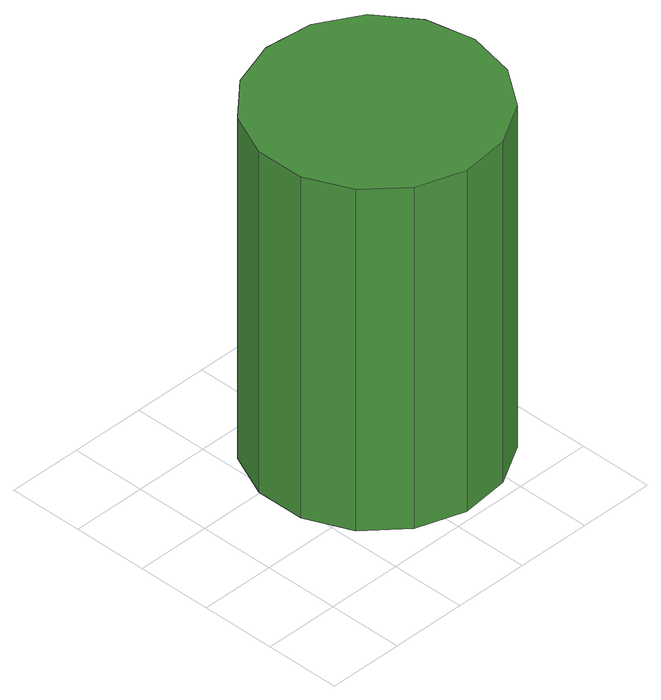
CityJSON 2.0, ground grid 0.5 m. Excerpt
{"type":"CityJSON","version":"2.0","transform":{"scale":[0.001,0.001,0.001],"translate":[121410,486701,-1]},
"CityObjects":{
"tree1":{"type":"SolitaryVegetationObject","attributes":{"function":"something"},"geometry":[{"type":"MultiSurface","lod":"1","boundaries":[[[0,1,2,3,4,5,6,7,8,9,10,11,12,13,14]],[[15,16,17,18,19,20,21,22,23,24,25,26,27,28,29]],[[0,29,28,1]],[[1,28,27,2]],[[2,27,26,3]],[[3,26,25,4]],[[4,25,24,5]],[[5,24,23,6]],[[6,23,22,7]],[[7,22,21,8]],[[8,21,20,9]],[[9,20,19,10]],[[10,19,18,11]],[[11,18,17,12]],[[12,17,16,13]],[[13,16,15,14]],[[14,15,29,0]]]}]}
},
"vertices":[
[2000,844,3130],[1932,1165,3130],[1740,1430,3130],[1456,1593,3130],[1131,1628,3130],[819,1526,3130],[576,1307,3130],[443,1008,3130],[443,681,3130],[576,382,3130],[819,163,3130],[1131,61,3130],[1456,96,3130],[1740,259,3130],[1932,524,3130],[1932,524,690],[1740,259,690],[1456,96,690],[1131,61,690],[819,163,690],[576,382,690],[443,681,690],[443,1008,690],[576,1307,690],[819,1526,690],[1131,1628,690],[1456,1593,690],[1740,1430,690],[1932,1165,690],[2000,844,690]
]}
